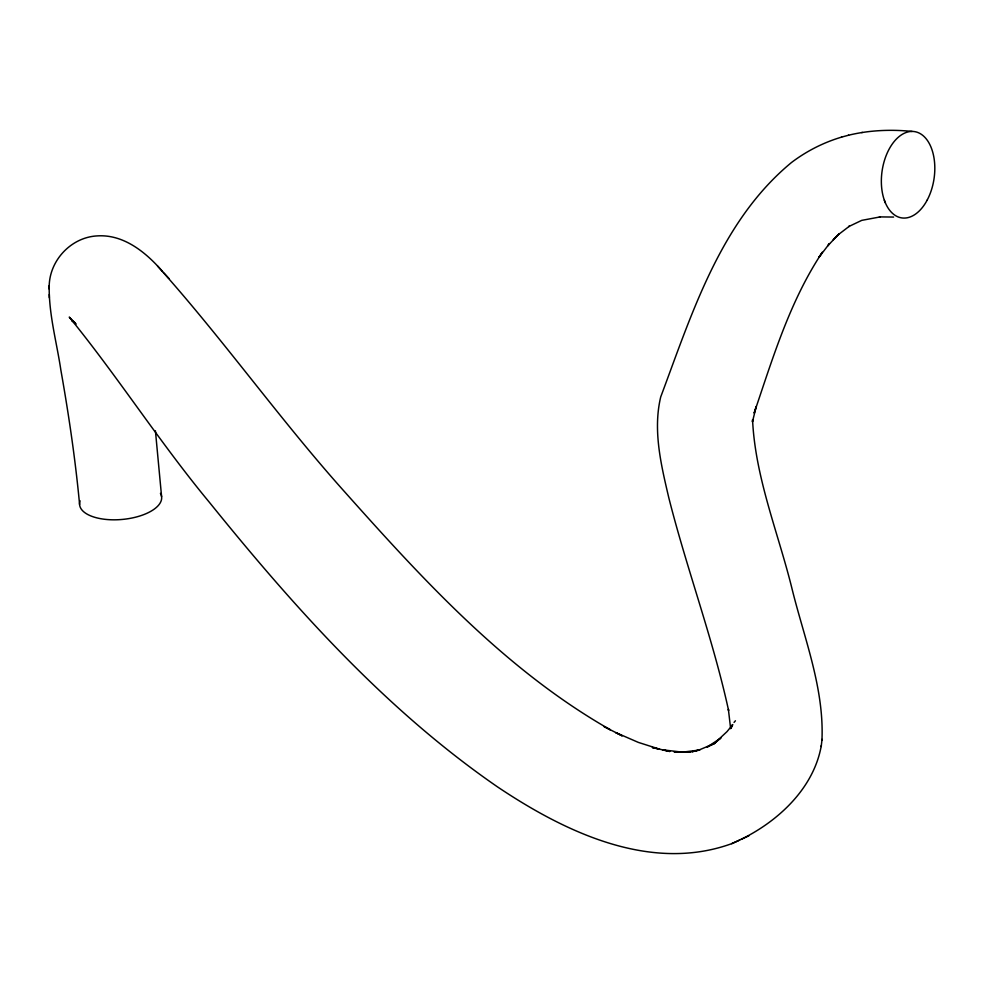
<?xml version="1.0" encoding="UTF-8"?>
<svg xmlns="http://www.w3.org/2000/svg" width="984" height="984" viewBox="0 0 984 984"><rect width="100%" height="100%" fill="white"/><g stroke="black" fill="none" stroke-linecap="round" stroke-linejoin="round"><path stroke-width="1.48" d="M821.947 740.153C824.248 688.505 804.518 639.083 792.243 589.674C778.479 533.377 755.281 478.162 752.563 419.787L752.452 421.853L756.241 406.466L754.138 413.132C772.834 358.028 789.832 301.116 822.353 252.236L818.995 257.279L829.451 243.602L827.716 245.828L838.958 233.983L833.202 239.653M79.593 504.484C75.374 459.479 68.757 414.731 60.885 370.23C56.703 342.112 48.733 314.265 49.2 285.643C49.864 260.047 71.266 237.365 96.973 235.914C123.75 234.02 146.112 252.507 162.618 271.559M75.178 322.813L71.647 320.39L76.026 324.166L69.249 317.094C118.019 376.97 159.752 442.406 209.088 501.951C294.007 607.14 385.531 709.636 497.449 786.843C564.558 831.824 650.215 873.152 731.678 843.669C772.784 826.314 813.337 791.37 821.332 745.454M821.209 746.512L822.034 739.378M730.94 727.791L731.579 726.315M730.891 727.976L731.727 726.573M731.899 725.7L732.256 725.048M734.052 722.404L735.429 720.768M731.53 726.782L730.595 728.689L732.773 724.556L727.053 731.579L714.446 743.363L720.903 738.037L707.176 747.065L714.741 743.4L699.747 749.697L691.764 751.813L699.784 750.017L682.81 752.108L690.584 752.108L674.212 752.096L681.937 752.096L662.416 749.808L669.833 751.481L652.38 747.557L659.674 749.205L638.333 742.391L615.787 732.588L622.232 735.872L604.078 726.573L610.289 729.747C505.801 670.252 423.354 580.093 344.142 491.262C279.087 418.544 222.679 338.582 157.526 266.024M838.122 234.807L849.45 226.16L848.848 226.517L861.738 220.367L880.348 216.886L879.401 216.898L893.62 217.058M841.615 137.108C823.559 142.459 806.523 151.13 791.505 162.495C720.46 221.117 691.936 313.625 660.719 396.921C652.712 430.402 661.137 465.038 668.8 497.756C686.832 569.219 712.908 638.493 728.603 710.546L728.381 709.329L730.472 727.213M731.678 843.669L739.513 840.09M741.161 839.327L748.935 835.785M848.38 135.263L848.589 135.214C869.327 130.183 890.889 129.273 912.094 131.425M841.492 137.133L848.589 135.214M861.701 132.569L862.402 132.422M163.934 273.011L168.953 278.447M885.379 202.901L884.345 200.244M155.423 430.82L161.597 496.637M49.2 285.643L49.237 289.075M49.286 294.462L49.323 297.758M160.429 493.353A41.193 18.659 -5.3 0 1 122.41 519.429A41.193 18.659 -5.3 0 1 80.098 500.819M927.137 200.183A43.628 26.261 -81.7 0 0 914.8 131.647A43.628 26.261 -81.7 0 0 882.316 192.433A43.628 26.261 -81.7 0 0 927.137 200.183"/></g></svg>
